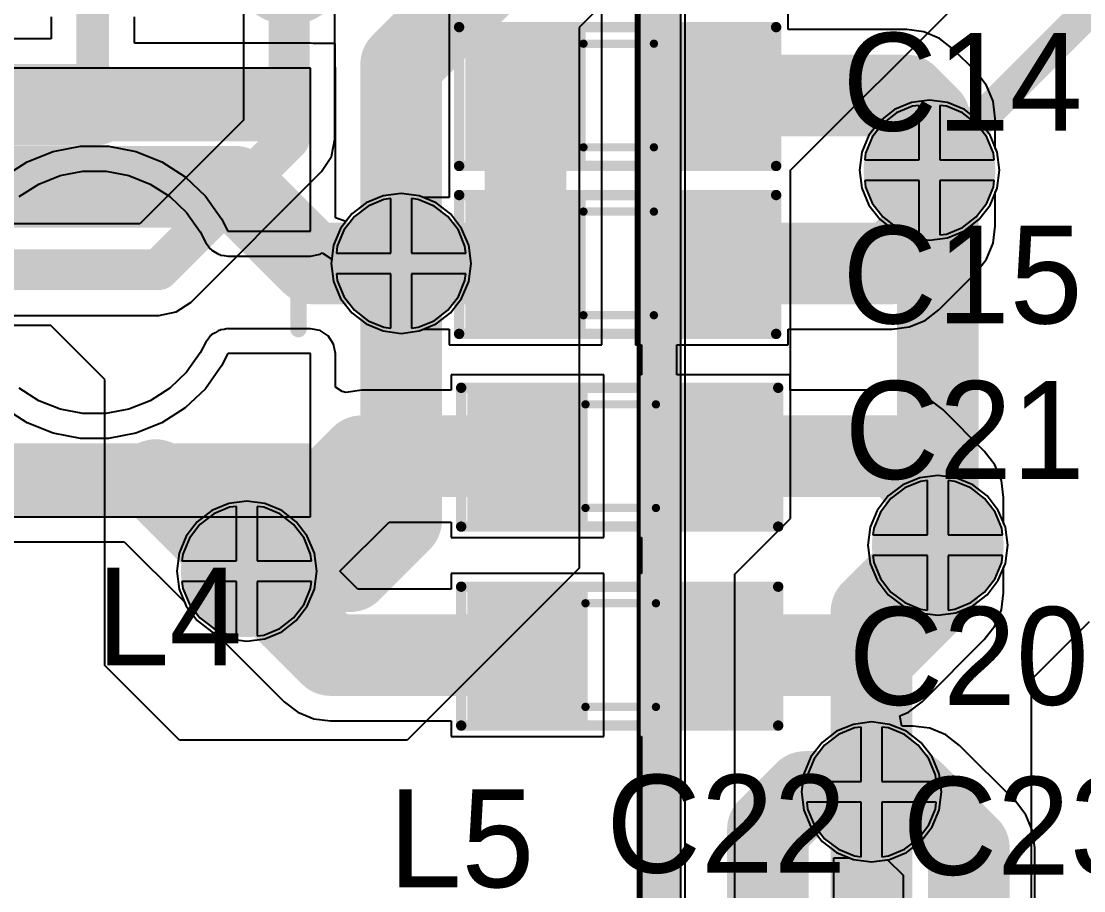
# Model space of a CAD drawing. Header units: millimetres. Extents: x -51 to 108, y 36 to 112.
# Drawn here: x 59.35 to 72.38, y 44.33 to 54.99 of the extents above; entities that cross this region are included whole.
import ezdxf

# ---------------------------------------------------------------- set-up
doc = ezdxf.new("R2010")
doc.units = ezdxf.units.MM
for name, color, linetype in [('BottomLayer', 5, 'Continuous'), ('BottomSolder', 6, 'Continuous'), ('InternalPlane1', 76, 'Continuous'), ('MidLayer1', 16, 'Continuous'), ('TopLayer', 1, 'Continuous'), ('TopOverlay', 2, 'Continuous'), ('TopSolder', 216, 'Continuous'), ('ViaHoleLayer', 16, 'Continuous')]:
    doc.layers.add(name, color=color, linetype=linetype)

# ---------------------------------------------------------------- blocks, each defined once
blk = doc.blocks.new('SM_0805_14')
at = {"layer": 'TopLayer'}
for points in [[(-1.778, -0.6985), (-0.508, -0.6985), (-1.778, 0.6985), (-0.508, 0.6985)], [(0.508, -0.6985), (1.778, -0.6985), (0.508, 0.6985), (1.778, 0.6985)]]:
    blk.add_solid(points, dxfattribs=at)
at = {"layer": 'TopOverlay'}
for points, const_width in [([(-1.9558, 0.8382), (1.9304, 0.8382)], 0.127), ([(-1.9558, -0.8636), (-1.9558, 0.8382)], 0.127), ([(1.9304, -0.8636), (1.9304, 0.8382)], 0.127), ([(-0.4318, 0.635), (0.4318, 0.635)], 0.1016), ([(-0.4318, -0.635), (0.4318, -0.635)], 0.1016), ([(-1.9558, -0.8636), (1.9304, -0.8636)], 0.127)]:
    blk.add_lwpolyline(points, dxfattribs=dict(at, const_width=const_width))
for points, const_width in [([(-1.98755, 0.8382, 1), (-1.92405, 0.8382, 1)], 0.0635), ([(-1.98755, 0.8382, 1), (-1.92405, 0.8382, 1)], 0.0635), ([(1.89865, 0.8382, 1), (1.96215, 0.8382, 1)], 0.0635), ([(1.89865, 0.8382, 1), (1.96215, 0.8382, 1)], 0.0635), ([(-0.4572, 0.635, 1), (-0.4064, 0.635, 1)], 0.0508), ([(0.4064, 0.635, 1), (0.4572, 0.635, 1)], 0.0508), ([(-0.4572, -0.635, 1), (-0.4064, -0.635, 1)], 0.0508), ([(0.4064, -0.635, 1), (0.4572, -0.635, 1)], 0.0508), ([(-1.98755, -0.8636, 1), (-1.92405, -0.8636, 1)], 0.0635), ([(-1.98755, -0.8636, 1), (-1.92405, -0.8636, 1)], 0.0635), ([(1.89865, -0.8636, 1), (1.96215, -0.8636, 1)], 0.0635), ([(1.89865, -0.8636, 1), (1.96215, -0.8636, 1)], 0.0635)]:
    blk.add_lwpolyline(points, format="xyb", close=True, dxfattribs=dict(at, const_width=const_width))
at = {"layer": 'TopSolder'}
for points in [[(-1.8796, -0.8001), (-0.4064, -0.8001), (-1.8796, 0.8001), (-0.4064, 0.8001)], [(0.4064, -0.8001), (1.8796, -0.8001), (0.4064, 0.8001), (1.8796, 0.8001)]]:
    blk.add_solid(points, dxfattribs=at)
blk = doc.blocks.new('SM_0805_15')
at = {"layer": 'TopLayer'}
for points in [[(-1.778, -0.6985), (-0.508, -0.6985), (-1.778, 0.6985), (-0.508, 0.6985)], [(0.508, -0.6985), (1.778, -0.6985), (0.508, 0.6985), (1.778, 0.6985)]]:
    blk.add_solid(points, dxfattribs=at)
at = {"layer": 'TopOverlay'}
for points, const_width in [([(-1.9558, 0.8382), (1.9304, 0.8382)], 0.127), ([(-1.9558, -0.8636), (-1.9558, 0.8382)], 0.127), ([(1.9304, -0.8636), (1.9304, 0.8382)], 0.127), ([(-0.4318, 0.635), (0.4318, 0.635)], 0.1016), ([(-0.4318, -0.635), (0.4318, -0.635)], 0.1016), ([(-1.9558, -0.8636), (1.9304, -0.8636)], 0.127)]:
    blk.add_lwpolyline(points, dxfattribs=dict(at, const_width=const_width))
for points, const_width in [([(-1.98755, 0.8382, 1), (-1.92405, 0.8382, 1)], 0.0635), ([(-1.98755, 0.8382, 1), (-1.92405, 0.8382, 1)], 0.0635), ([(1.89865, 0.8382, 1), (1.96215, 0.8382, 1)], 0.0635), ([(1.89865, 0.8382, 1), (1.96215, 0.8382, 1)], 0.0635), ([(-0.4572, 0.635, 1), (-0.4064, 0.635, 1)], 0.0508), ([(0.4064, 0.635, 1), (0.4572, 0.635, 1)], 0.0508), ([(-0.4572, -0.635, 1), (-0.4064, -0.635, 1)], 0.0508), ([(0.4064, -0.635, 1), (0.4572, -0.635, 1)], 0.0508), ([(-1.98755, -0.8636, 1), (-1.92405, -0.8636, 1)], 0.0635), ([(-1.98755, -0.8636, 1), (-1.92405, -0.8636, 1)], 0.0635), ([(1.89865, -0.8636, 1), (1.96215, -0.8636, 1)], 0.0635), ([(1.89865, -0.8636, 1), (1.96215, -0.8636, 1)], 0.0635)]:
    blk.add_lwpolyline(points, format="xyb", close=True, dxfattribs=dict(at, const_width=const_width))
at = {"layer": 'TopSolder'}
for points in [[(-1.8796, -0.8001), (-0.4064, -0.8001), (-1.8796, 0.8001), (-0.4064, 0.8001)], [(0.4064, -0.8001), (1.8796, -0.8001), (0.4064, 0.8001), (1.8796, 0.8001)]]:
    blk.add_solid(points, dxfattribs=at)
blk = doc.blocks.new('SM_0805_20')
at = {"layer": 'TopLayer'}
for points in [[(-1.778, -0.6985), (-0.508, -0.6985), (-1.778, 0.6985), (-0.508, 0.6985)], [(0.508, -0.6985), (1.778, -0.6985), (0.508, 0.6985), (1.778, 0.6985)]]:
    blk.add_solid(points, dxfattribs=at)
at = {"layer": 'TopOverlay'}
for points, const_width in [([(-1.9558, 0.8382), (1.9304, 0.8382)], 0.127), ([(-1.9558, -0.8636), (-1.9558, 0.8382)], 0.127), ([(1.9304, -0.8636), (1.9304, 0.8382)], 0.127), ([(-0.4318, 0.635), (0.4318, 0.635)], 0.1016), ([(-0.4318, -0.635), (0.4318, -0.635)], 0.1016), ([(-1.9558, -0.8636), (1.9304, -0.8636)], 0.127)]:
    blk.add_lwpolyline(points, dxfattribs=dict(at, const_width=const_width))
for points, const_width in [([(-1.98755, 0.8382, 1), (-1.92405, 0.8382, 1)], 0.0635), ([(-1.98755, 0.8382, 1), (-1.92405, 0.8382, 1)], 0.0635), ([(1.89865, 0.8382, 1), (1.96215, 0.8382, 1)], 0.0635), ([(1.89865, 0.8382, 1), (1.96215, 0.8382, 1)], 0.0635), ([(-0.4572, 0.635, 1), (-0.4064, 0.635, 1)], 0.0508), ([(0.4064, 0.635, 1), (0.4572, 0.635, 1)], 0.0508), ([(-0.4572, -0.635, 1), (-0.4064, -0.635, 1)], 0.0508), ([(0.4064, -0.635, 1), (0.4572, -0.635, 1)], 0.0508), ([(-1.98755, -0.8636, 1), (-1.92405, -0.8636, 1)], 0.0635), ([(-1.98755, -0.8636, 1), (-1.92405, -0.8636, 1)], 0.0635), ([(1.89865, -0.8636, 1), (1.96215, -0.8636, 1)], 0.0635), ([(1.89865, -0.8636, 1), (1.96215, -0.8636, 1)], 0.0635)]:
    blk.add_lwpolyline(points, format="xyb", close=True, dxfattribs=dict(at, const_width=const_width))
at = {"layer": 'TopSolder'}
for points in [[(-1.8796, -0.8001), (-0.4064, -0.8001), (-1.8796, 0.8001), (-0.4064, 0.8001)], [(0.4064, -0.8001), (1.8796, -0.8001), (0.4064, 0.8001), (1.8796, 0.8001)]]:
    blk.add_solid(points, dxfattribs=at)
blk = doc.blocks.new('SM_0805_21')
at = {"layer": 'TopLayer'}
for points in [[(-1.778, -0.6985), (-0.508, -0.6985), (-1.778, 0.6985), (-0.508, 0.6985)], [(0.508, -0.6985), (1.778, -0.6985), (0.508, 0.6985), (1.778, 0.6985)]]:
    blk.add_solid(points, dxfattribs=at)
at = {"layer": 'TopOverlay'}
for points, const_width in [([(-1.9558, 0.8382), (1.9304, 0.8382)], 0.127), ([(-1.9558, -0.8636), (-1.9558, 0.8382)], 0.127), ([(1.9304, -0.8636), (1.9304, 0.8382)], 0.127), ([(-0.4318, 0.635), (0.4318, 0.635)], 0.1016), ([(-0.4318, -0.635), (0.4318, -0.635)], 0.1016), ([(-1.9558, -0.8636), (1.9304, -0.8636)], 0.127)]:
    blk.add_lwpolyline(points, dxfattribs=dict(at, const_width=const_width))
for points, const_width in [([(-1.98755, 0.8382, 1), (-1.92405, 0.8382, 1)], 0.0635), ([(-1.98755, 0.8382, 1), (-1.92405, 0.8382, 1)], 0.0635), ([(1.89865, 0.8382, 1), (1.96215, 0.8382, 1)], 0.0635), ([(1.89865, 0.8382, 1), (1.96215, 0.8382, 1)], 0.0635), ([(-0.4572, 0.635, 1), (-0.4064, 0.635, 1)], 0.0508), ([(0.4064, 0.635, 1), (0.4572, 0.635, 1)], 0.0508), ([(-0.4572, -0.635, 1), (-0.4064, -0.635, 1)], 0.0508), ([(0.4064, -0.635, 1), (0.4572, -0.635, 1)], 0.0508), ([(-1.98755, -0.8636, 1), (-1.92405, -0.8636, 1)], 0.0635), ([(-1.98755, -0.8636, 1), (-1.92405, -0.8636, 1)], 0.0635), ([(1.89865, -0.8636, 1), (1.96215, -0.8636, 1)], 0.0635), ([(1.89865, -0.8636, 1), (1.96215, -0.8636, 1)], 0.0635)]:
    blk.add_lwpolyline(points, format="xyb", close=True, dxfattribs=dict(at, const_width=const_width))
at = {"layer": 'TopSolder'}
for points in [[(-1.8796, -0.8001), (-0.4064, -0.8001), (-1.8796, 0.8001), (-0.4064, 0.8001)], [(0.4064, -0.8001), (1.8796, -0.8001), (0.4064, 0.8001), (1.8796, 0.8001)]]:
    blk.add_solid(points, dxfattribs=at)
blk = doc.blocks.new('WE_TPC_4818_62')
at = {"layer": 'TopLayer'}
for p, q in [((-2.65, 2.75), (-2.65, 0.75)), ((2.65, 2.75), (-2.65, 2.75)), ((2.65, 0.75), (2.65, 2.75)), ((-0.824, 1.6), (-0.506, 1.727)), ((-0.506, 1.727), (-0.171, 1.792)), ((-0.171, 1.792), (0.171, 1.792)), ((0.171, 1.792), (0.507, 1.727)), ((0.507, 1.727), (0.824, 1.6)), ((-1.112, 1.416), (-0.824, 1.6)), ((0.824, 1.6), (1.112, 1.416)), ((-1.359, 1.18), (-1.112, 1.416)), ((1.112, 1.416), (1.359, 1.18)), ((-1.558, 0.902), (-1.359, 1.18)), ((1.359, 1.18), (1.558, 0.902)), ((-1.636, 0.75), (-1.558, 0.902)), ((1.558, 0.902), (1.636, 0.75)), ((-2.65, 0.75), (-1.636, 0.75)), ((-1.636, 0.75), (-1.636, 0.75)), ((1.636, 0.75), (1.636, 0.75)), ((1.636, 0.75), (2.65, 0.75)), ((2.65, 0.75), (2.65, 0.75)), ((-1.636, -0.75), (-2.65, -0.75)), ((-2.65, -0.75), (-2.65, -0.75)), ((-2.65, -0.75), (-2.65, -2.75)), ((-1.558, -0.902), (-1.636, -0.75)), ((-1.636, -0.75), (-1.636, -0.75)), ((1.636, -0.75), (1.558, -0.902)), ((2.65, -0.75), (1.636, -0.75)), ((1.636, -0.75), (1.636, -0.75)), ((2.65, -2.75), (2.65, -0.75)), ((-1.359, -1.18), (-1.558, -0.902)), ((1.558, -0.902), (1.359, -1.18)), ((-1.112, -1.416), (-1.359, -1.18)), ((1.359, -1.18), (1.112, -1.416)), ((-0.824, -1.6), (-1.112, -1.416)), ((1.112, -1.416), (0.824, -1.6)), ((-0.507, -1.727), (-0.824, -1.6)), ((0.824, -1.6), (0.506, -1.727)), ((-0.171, -1.792), (-0.507, -1.727)), ((0.171, -1.792), (-0.171, -1.792)), ((0.506, -1.727), (0.171, -1.792)), ((-2.65, -2.75), (2.65, -2.75))]:
    blk.add_line(p, q, dxfattribs=at)
for points in [[(-2.65, 1.85), (2.65, 1.85), (-2.65, 2.75), (2.65, 2.75)], [(-2.65, -2.75), (2.65, -2.75), (-2.65, -1.85), (2.65, -1.85)]]:
    blk.add_solid(points, dxfattribs=at)
at = {"layer": 'TopOverlay', "const_width": 0.2}
for points in [[(-2.5, -0.45), (-2.5, 0.45)], [(2.5, -0.45), (2.5, 0.45)]]:
    blk.add_lwpolyline(points, dxfattribs=at)
at = {"layer": 'TopOverlay', "const_width": 0.1}
for points in [[(-2.55, 0.45, 1), (-2.45, 0.45, 1)], [(2.45, 0.45, 1), (2.55, 0.45, 1)], [(-2.55, -0.45, 1), (-2.45, -0.45, 1)], [(2.45, -0.45, 1), (2.55, -0.45, 1)]]:
    blk.add_lwpolyline(points, format="xyb", close=True, dxfattribs=at)

msp = doc.modelspace()

# ---------------------------------------------------------------- linework, layer by layer
at = {"layer": 'BottomLayer'}
for p, q in [((67.488, 38.1), (67.488, 73.101)), ((66.904, 59.226), (66.904, 37.998)), ((62.076, 55.314), (62.076, 53.775)), ((63.197, 53.543), (63.197, 55.314)), ((70.263, 53.99), (70.056, 53.905)), ((70.485, 54.02), (70.263, 53.99)), ((70.707, 53.99), (70.485, 54.02)), ((70.914, 53.905), (70.707, 53.99)), ((70.056, 53.905), (69.879, 53.768)), ((71.091, 53.768), (70.914, 53.905)), ((62.076, 53.775), (60.804, 52.504)), ((69.879, 53.768), (69.743, 53.591)), ((71.227, 53.591), (71.091, 53.768)), ((63.154, 53.329), (63.197, 53.543)), ((69.743, 53.591), (69.657, 53.384)), ((71.313, 53.384), (71.227, 53.591)), ((63.033, 53.147), (63.154, 53.329)), ((69.657, 53.384), (69.628, 53.162)), ((71.342, 53.162), (71.313, 53.384)), ((61.433, 51.546), (63.033, 53.147)), ((69.628, 53.162), (69.657, 52.94)), ((71.313, 52.94), (71.342, 53.162)), ((69.657, 52.94), (69.743, 52.734)), ((71.227, 52.734), (71.313, 52.94)), ((63.579, 52.762), (63.402, 52.625)), ((63.786, 52.847), (63.579, 52.762)), ((64.008, 52.877), (63.786, 52.847)), ((64.23, 52.847), (64.008, 52.877)), ((64.437, 52.762), (64.23, 52.847)), ((64.614, 52.625), (64.437, 52.762)), ((63.402, 52.625), (63.266, 52.448)), ((64.75, 52.448), (64.614, 52.625)), ((69.743, 52.734), (69.879, 52.556)), ((71.091, 52.556), (71.227, 52.734)), ((60.804, 52.504), (53.676, 52.504)), ((69.879, 52.556), (70.056, 52.42)), ((70.914, 52.42), (71.091, 52.556)), ((63.266, 52.448), (63.18, 52.241)), ((64.836, 52.241), (64.75, 52.448)), ((70.056, 52.42), (70.263, 52.334)), ((70.707, 52.334), (70.914, 52.42)), ((63.18, 52.241), (63.151, 52.019)), ((64.865, 52.019), (64.836, 52.241)), ((70.263, 52.334), (70.485, 52.305)), ((70.485, 52.305), (70.707, 52.334)), ((63.151, 52.019), (63.18, 51.797)), ((64.836, 51.797), (64.865, 52.019)), ((63.18, 51.797), (63.266, 51.591)), ((64.75, 51.591), (64.836, 51.797)), ((63.266, 51.591), (63.402, 51.413)), ((64.614, 51.413), (64.75, 51.591)), ((61.251, 51.425), (61.433, 51.546)), ((54.44, 51.382), (61.036, 51.382)), ((61.036, 51.382), (61.251, 51.425)), ((63.402, 51.413), (63.579, 51.277)), ((64.437, 51.277), (64.614, 51.413)), ((63.579, 51.277), (63.786, 51.191)), ((63.786, 51.191), (64.008, 51.162)), ((64.008, 51.162), (64.23, 51.191)), ((64.23, 51.191), (64.437, 51.277)), ((70.365, 49.393), (70.158, 49.307)), ((70.587, 49.422), (70.365, 49.393)), ((70.808, 49.393), (70.587, 49.422)), ((71.015, 49.307), (70.808, 49.393)), ((70.158, 49.307), (69.98, 49.171)), ((71.193, 49.171), (71.015, 49.307)), ((69.98, 49.171), (69.844, 48.993)), ((71.329, 48.993), (71.193, 49.171)), ((61.687, 48.99), (61.509, 48.854)), ((61.894, 49.075), (61.687, 48.99)), ((62.116, 49.105), (61.894, 49.075)), ((62.338, 49.075), (62.116, 49.105)), ((62.544, 48.99), (62.338, 49.075)), ((62.722, 48.854), (62.544, 48.99)), ((69.844, 48.993), (69.758, 48.787)), ((71.415, 48.787), (71.329, 48.993)), ((61.509, 48.854), (61.373, 48.676)), ((62.858, 48.676), (62.722, 48.854)), ((69.758, 48.787), (69.729, 48.565)), ((71.444, 48.565), (71.415, 48.787)), ((61.373, 48.676), (61.288, 48.469)), ((62.944, 48.469), (62.858, 48.676)), ((61.288, 48.469), (61.258, 48.247)), ((62.973, 48.247), (62.944, 48.469)), ((69.729, 48.565), (69.758, 48.343)), ((71.415, 48.343), (71.444, 48.565)), ((69.758, 48.343), (69.844, 48.136)), ((71.329, 48.136), (71.415, 48.343)), ((61.258, 48.247), (61.288, 48.025)), ((62.944, 48.025), (62.973, 48.247)), ((69.844, 48.136), (69.98, 47.959)), ((71.193, 47.959), (71.329, 48.136)), ((61.288, 48.025), (61.373, 47.819)), ((62.858, 47.819), (62.944, 48.025)), ((69.98, 47.959), (70.158, 47.822)), ((71.015, 47.822), (71.193, 47.959)), ((61.373, 47.819), (61.509, 47.641)), ((62.722, 47.641), (62.858, 47.819)), ((70.158, 47.822), (70.365, 47.737)), ((70.808, 47.737), (71.015, 47.822)), ((70.365, 47.737), (70.587, 47.707)), ((70.587, 47.707), (70.808, 47.737)), ((61.509, 47.641), (61.687, 47.505)), ((62.544, 47.505), (62.722, 47.641)), ((61.687, 47.505), (61.894, 47.419)), ((61.894, 47.419), (62.116, 47.39)), ((62.116, 47.39), (62.338, 47.419)), ((62.338, 47.419), (62.544, 47.505)), ((69.552, 46.37), (69.345, 46.285)), ((69.774, 46.4), (69.552, 46.37)), ((69.996, 46.37), (69.774, 46.4)), ((70.202, 46.285), (69.996, 46.37)), ((69.345, 46.285), (69.168, 46.148)), ((70.38, 46.148), (70.202, 46.285)), ((69.168, 46.148), (69.031, 45.971)), ((70.516, 45.971), (70.38, 46.148)), ((69.031, 45.971), (68.946, 45.764)), ((70.602, 45.764), (70.516, 45.971)), ((68.946, 45.764), (68.916, 45.542)), ((70.631, 45.542), (70.602, 45.764)), ((68.916, 45.542), (68.946, 45.32)), ((70.602, 45.32), (70.631, 45.542)), ((68.946, 45.32), (69.031, 45.114)), ((70.516, 45.114), (70.602, 45.32)), ((69.031, 45.114), (69.168, 44.936)), ((70.38, 44.936), (70.516, 45.114)), ((69.168, 44.936), (69.345, 44.8)), ((70.202, 44.8), (70.38, 44.936)), ((69.345, 44.8), (69.552, 44.714)), ((69.552, 44.714), (69.774, 44.685)), ((69.774, 44.685), (69.996, 44.714)), ((69.996, 44.714), (70.202, 44.8))]:
    msp.add_line(p, q, dxfattribs=at)
at = {"layer": 'BottomLayer', "const_width": 0.5}
for points in [[(62.636, 53.543), (62.636, 55.651)], [(61.036, 51.943), (62.636, 53.543)], [(53.346, 51.943), (61.036, 51.943)]]:
    msp.add_lwpolyline(points, dxfattribs=at)
at = {"layer": 'BottomLayer'}
for points, const_width in [([(62.511, 53.543, 1), (62.761, 53.543, 1)], 0.25), ([(62.511, 53.543, 1), (62.761, 53.543, 1)], 0.25), ([(70.21, 53.162, 1), (70.76, 53.162, 1)], 0.55), ([(63.733, 52.019, 1), (64.283, 52.019, 1)], 0.55), ([(60.911, 51.943, 1), (61.161, 51.943, 1)], 0.25), ([(60.911, 51.943, 1), (61.161, 51.943, 1)], 0.25), ([(70.312, 48.565, 1), (70.862, 48.565, 1)], 0.55), ([(61.841, 48.247, 1), (62.391, 48.247, 1)], 0.55), ([(69.499, 45.542, 1), (70.049, 45.542, 1)], 0.55)]:
    msp.add_lwpolyline(points, format="xyb", close=True, dxfattribs=dict(at, const_width=const_width))
at = {"layer": 'BottomSolder', "const_width": 0.652}
for points in [[(70.159, 53.162, 1), (70.811, 53.162, 1)], [(63.682, 52.019, 1), (64.334, 52.019, 1)], [(70.261, 48.565, 1), (70.912, 48.565, 1)], [(61.79, 48.247, 1), (62.442, 48.247, 1)], [(69.448, 45.542, 1), (70.1, 45.542, 1)]]:
    msp.add_lwpolyline(points, format="xyb", close=True, dxfattribs=at)
at = {"layer": 'InternalPlane1'}
for p, q in [((66.931, 70.256), (66.931, 54.585)), ((67.435, 54.585), (67.435, 70.256)), ((66.931, 54.585), (66.931, 38.003)), ((67.435, 38.003), (67.435, 54.585))]:
    msp.add_line(p, q, dxfattribs=at)
at = {"layer": 'InternalPlane1', "const_width": 0.5}
for points in [[(67.183, 54.585), (67.183, 70.256)], [(67.183, 37.44), (67.183, 54.585)]]:
    msp.add_lwpolyline(points, dxfattribs=at)
at = {"layer": 'InternalPlane1'}
for points, const_width in [([(62.282, 55.651, 1), (62.99, 55.651, 1)], 0.708), ([(67.058, 54.585, 1), (67.308, 54.585, 1)], 0.25), ([(67.058, 54.585, 1), (67.308, 54.585, 1)], 0.25), ([(70.081, 53.162, 1), (70.889, 53.162, 1)], 0.808), ([(63.604, 52.019, 1), (64.412, 52.019, 1)], 0.808), ([(70.183, 48.565, 1), (70.991, 48.565, 1)], 0.808), ([(61.712, 48.247, 1), (62.52, 48.247, 1)], 0.808), ([(69.37, 45.542, 1), (70.178, 45.542, 1)], 0.808)]:
    msp.add_lwpolyline(points, format="xyb", close=True, dxfattribs=dict(at, const_width=const_width))
at = {"layer": 'MidLayer1'}
for p, q in [((71.221, 59.937), (66.192, 54.909)), ((68.783, 53.162), (71.12, 55.499)), ((66.192, 54.909), (66.192, 50.597)), ((70.275, 53.946), (70.08, 53.864)), ((70.358, 53.956), (70.275, 53.946)), ((70.358, 53.289), (70.358, 53.956)), ((70.695, 53.946), (70.612, 53.956)), ((70.612, 53.956), (70.612, 53.289)), ((70.89, 53.864), (70.695, 53.946)), ((70.08, 53.864), (69.912, 53.736)), ((71.058, 53.736), (70.89, 53.864)), ((69.912, 53.736), (69.783, 53.568)), ((71.187, 53.568), (71.058, 53.736)), ((69.783, 53.568), (69.702, 53.372)), ((71.268, 53.372), (71.187, 53.568)), ((69.702, 53.372), (69.691, 53.289)), ((69.691, 53.289), (70.358, 53.289)), ((70.612, 53.289), (71.279, 53.289)), ((71.279, 53.289), (71.268, 53.372)), ((68.783, 51.029), (68.783, 53.162)), ((70.358, 53.035), (69.691, 53.035)), ((69.691, 53.035), (69.702, 52.952)), ((70.358, 52.368), (70.358, 53.035)), ((71.279, 53.035), (70.612, 53.035)), ((70.612, 53.035), (70.612, 52.368)), ((71.268, 52.952), (71.279, 53.035)), ((69.702, 52.952), (69.783, 52.757)), ((71.187, 52.757), (71.268, 52.952)), ((63.798, 52.803), (63.603, 52.721)), ((63.881, 52.813), (63.798, 52.803)), ((63.881, 52.146), (63.881, 52.813)), ((64.218, 52.803), (64.135, 52.813)), ((64.135, 52.813), (64.135, 52.146)), ((64.413, 52.721), (64.218, 52.803)), ((69.783, 52.757), (69.912, 52.589)), ((71.058, 52.589), (71.187, 52.757)), ((63.603, 52.721), (63.435, 52.593)), ((64.581, 52.593), (64.413, 52.721)), ((63.435, 52.593), (63.306, 52.425)), ((64.71, 52.425), (64.581, 52.593)), ((69.912, 52.589), (70.08, 52.46)), ((70.89, 52.46), (71.058, 52.589)), ((63.306, 52.425), (63.225, 52.229)), ((64.791, 52.229), (64.71, 52.425)), ((70.08, 52.46), (70.275, 52.379)), ((70.275, 52.379), (70.358, 52.368)), ((70.612, 52.368), (70.695, 52.379)), ((70.695, 52.379), (70.89, 52.46)), ((63.225, 52.229), (63.214, 52.146)), ((63.214, 52.146), (63.881, 52.146)), ((64.135, 52.146), (64.802, 52.146)), ((64.802, 52.146), (64.791, 52.229)), ((63.881, 51.892), (63.214, 51.892)), ((63.214, 51.892), (63.225, 51.809)), ((63.881, 51.225), (63.881, 51.892)), ((64.802, 51.892), (64.135, 51.892)), ((64.135, 51.892), (64.135, 51.225)), ((64.791, 51.809), (64.802, 51.892)), ((63.225, 51.809), (63.306, 51.614)), ((64.71, 51.614), (64.791, 51.809)), ((63.306, 51.614), (63.435, 51.446)), ((64.581, 51.446), (64.71, 51.614)), ((63.435, 51.446), (63.603, 51.317)), ((64.413, 51.317), (64.581, 51.446)), ((59.715, 51.257), (54.495, 51.257)), ((60.376, 50.597), (59.715, 51.257)), ((63.603, 51.317), (63.798, 51.236)), ((63.798, 51.236), (63.881, 51.225)), ((64.135, 51.225), (64.218, 51.236)), ((64.218, 51.236), (64.413, 51.317)), ((68.783, 48.895), (68.783, 51.029)), ((60.376, 47.092), (60.376, 50.597)), ((66.192, 50.597), (66.192, 48.285)), ((70.181, 49.267), (70.013, 49.138)), ((70.377, 49.348), (70.181, 49.267)), ((70.46, 49.359), (70.377, 49.348)), ((70.46, 48.692), (70.46, 49.359)), ((70.796, 49.348), (70.714, 49.359)), ((70.714, 49.359), (70.714, 48.692)), ((70.992, 49.267), (70.796, 49.348)), ((71.16, 49.138), (70.992, 49.267)), ((70.013, 49.138), (69.884, 48.97)), ((71.289, 48.97), (71.16, 49.138)), ((61.906, 49.031), (61.71, 48.95)), ((61.989, 49.042), (61.906, 49.031)), ((61.989, 48.374), (61.989, 49.042)), ((62.326, 49.031), (62.243, 49.042)), ((62.243, 49.042), (62.243, 48.374)), ((62.521, 48.95), (62.326, 49.031)), ((61.71, 48.95), (61.542, 48.821)), ((62.689, 48.821), (62.521, 48.95)), ((68.097, 48.209), (68.783, 48.895)), ((69.884, 48.97), (69.803, 48.775)), ((71.37, 48.775), (71.289, 48.97)), ((61.542, 48.821), (61.413, 48.653)), ((62.818, 48.653), (62.689, 48.821)), ((69.803, 48.775), (69.792, 48.692)), ((71.381, 48.692), (71.37, 48.775)), ((61.413, 48.653), (61.332, 48.457)), ((62.899, 48.457), (62.818, 48.653)), ((69.792, 48.692), (70.46, 48.692)), ((70.714, 48.692), (71.381, 48.692)), ((61.332, 48.457), (61.321, 48.374)), ((62.91, 48.374), (62.899, 48.457)), ((61.321, 48.374), (61.989, 48.374)), ((62.243, 48.374), (62.91, 48.374)), ((70.46, 48.438), (69.792, 48.438)), ((69.792, 48.438), (69.803, 48.355)), ((69.803, 48.355), (69.884, 48.159)), ((70.46, 47.771), (70.46, 48.438)), ((71.381, 48.438), (70.714, 48.438)), ((70.714, 48.438), (70.714, 47.771)), ((71.289, 48.159), (71.37, 48.355)), ((71.37, 48.355), (71.381, 48.438)), ((66.192, 48.285), (64.084, 46.177)), ((68.097, 43.764), (68.097, 48.209)), ((61.989, 48.12), (61.321, 48.12)), ((61.321, 48.12), (61.332, 48.037)), ((61.989, 47.453), (61.989, 48.12)), ((62.91, 48.12), (62.243, 48.12)), ((62.243, 48.12), (62.243, 47.453)), ((62.899, 48.037), (62.91, 48.12)), ((69.884, 48.159), (70.013, 47.991)), ((71.16, 47.991), (71.289, 48.159)), ((61.332, 48.037), (61.413, 47.842)), ((62.818, 47.842), (62.899, 48.037)), ((70.013, 47.991), (70.181, 47.863)), ((70.992, 47.863), (71.16, 47.991)), ((61.413, 47.842), (61.542, 47.674)), ((62.689, 47.674), (62.818, 47.842)), ((70.181, 47.863), (70.377, 47.781)), ((70.796, 47.781), (70.992, 47.863)), ((61.542, 47.674), (61.71, 47.545)), ((62.521, 47.545), (62.689, 47.674)), ((70.377, 47.781), (70.46, 47.771)), ((70.714, 47.771), (70.796, 47.781)), ((61.71, 47.545), (61.906, 47.464)), ((62.326, 47.464), (62.521, 47.545)), ((72.441, 47.625), (71.73, 46.914)), ((61.906, 47.464), (61.989, 47.453)), ((62.243, 47.453), (62.326, 47.464)), ((61.29, 46.177), (60.376, 47.092)), ((71.73, 46.914), (71.73, 46.838)), ((71.73, 46.838), (71.73, 41.427)), ((69.368, 46.244), (69.2, 46.116)), ((69.564, 46.326), (69.368, 46.244)), ((69.647, 46.336), (69.564, 46.326)), ((69.647, 45.669), (69.647, 46.336)), ((69.984, 46.326), (69.901, 46.336)), ((69.901, 46.336), (69.901, 45.669)), ((70.179, 46.244), (69.984, 46.326)), ((70.347, 46.116), (70.179, 46.244)), ((64.084, 46.177), (61.29, 46.177)), ((69.2, 46.116), (69.072, 45.948)), ((70.476, 45.948), (70.347, 46.116)), ((69.072, 45.948), (68.99, 45.752)), ((70.557, 45.752), (70.476, 45.948)), ((68.99, 45.752), (68.98, 45.669)), ((70.568, 45.669), (70.557, 45.752)), ((68.98, 45.669), (69.647, 45.669)), ((69.901, 45.669), (70.568, 45.669)), ((69.647, 45.415), (68.98, 45.415)), ((68.98, 45.415), (68.99, 45.332)), ((68.99, 45.332), (69.072, 45.137)), ((69.647, 44.748), (69.647, 45.415)), ((70.568, 45.415), (69.901, 45.415)), ((69.901, 45.415), (69.901, 44.748)), ((70.476, 45.137), (70.557, 45.332)), ((70.557, 45.332), (70.568, 45.415)), ((69.072, 45.137), (69.2, 44.969)), ((70.347, 44.969), (70.476, 45.137)), ((69.2, 44.969), (69.368, 44.84)), ((70.179, 44.84), (70.347, 44.969)), ((69.368, 44.84), (69.564, 44.759)), ((69.984, 44.759), (70.179, 44.84)), ((69.564, 44.759), (69.647, 44.748)), ((69.901, 44.748), (69.984, 44.759))]:
    msp.add_line(p, q, dxfattribs=at)
for points, const_width in [([(64.008, 54.458), (69.977, 60.427)], 1), ([(70.485, 53.162), (72.619, 55.296)], 0.4), ([(64.008, 52.019), (64.008, 54.458)], 1), ([(70.485, 53.162), (70.587, 53.061)], 1), ([(70.587, 48.565), (70.587, 53.061)], 1), ([(52.807, 52.959), (61.976, 52.959)], 1), ([(61.976, 52.959), (62.916, 52.019)], 1), ([(62.916, 52.019), (64.008, 52.019)], 1), ([(64.008, 48.87), (64.008, 52.019)], 1), ([(63.386, 48.247), (64.008, 48.87)], 1), ([(69.774, 47.752), (70.587, 48.565)], 1), ([(62.116, 48.247), (63.386, 48.247)], 1), ([(69.774, 45.542), (69.774, 47.752)], 1), ([(69.774, 42.113), (69.774, 45.542)], 1)]:
    msp.add_lwpolyline(points, dxfattribs=dict(at, const_width=const_width))
for points, const_width in [([(63.758, 54.458, 1), (64.258, 54.458, 1)], 0.5), ([(63.758, 54.458, 1), (64.258, 54.458, 1)], 0.5), ([(70.21, 53.162, 1), (70.76, 53.162, 1)], 0.55), ([(70.235, 53.162, 1), (70.735, 53.162, 1)], 0.5), ([(70.337, 53.061, 1), (70.837, 53.061, 1)], 0.5), ([(70.337, 53.061, 1), (70.837, 53.061, 1)], 0.5), ([(61.726, 52.959, 1), (62.226, 52.959, 1)], 0.5), ([(61.726, 52.959, 1), (62.226, 52.959, 1)], 0.5), ([(70.385, 53.162, 1), (70.585, 53.162, 1)], 0.2), ([(62.666, 52.019, 1), (63.166, 52.019, 1)], 0.5), ([(62.666, 52.019, 1), (63.166, 52.019, 1)], 0.5), ([(63.733, 52.019, 1), (64.283, 52.019, 1)], 0.55), ([(63.758, 52.019, 1), (64.258, 52.019, 1)], 0.5), ([(63.758, 52.019, 1), (64.258, 52.019, 1)], 0.5), ([(63.758, 52.019, 1), (64.258, 52.019, 1)], 0.5), ([(63.758, 48.87, 1), (64.258, 48.87, 1)], 0.5), ([(63.758, 48.87, 1), (64.258, 48.87, 1)], 0.5), ([(70.312, 48.565, 1), (70.862, 48.565, 1)], 0.55), ([(70.337, 48.565, 1), (70.837, 48.565, 1)], 0.5), ([(70.337, 48.565, 1), (70.837, 48.565, 1)], 0.5), ([(61.841, 48.247, 1), (62.391, 48.247, 1)], 0.55), ([(61.866, 48.247, 1), (62.366, 48.247, 1)], 0.5), ([(63.136, 48.247, 1), (63.636, 48.247, 1)], 0.5), ([(63.136, 48.247, 1), (63.636, 48.247, 1)], 0.5), ([(69.524, 47.752, 1), (70.024, 47.752, 1)], 0.5), ([(69.524, 47.752, 1), (70.024, 47.752, 1)], 0.5), ([(69.499, 45.542, 1), (70.049, 45.542, 1)], 0.55), ([(69.524, 45.542, 1), (70.024, 45.542, 1)], 0.5), ([(69.524, 45.542, 1), (70.024, 45.542, 1)], 0.5)]:
    msp.add_lwpolyline(points, format="xyb", close=True, dxfattribs=dict(at, const_width=const_width))
at = {"layer": 'TopLayer'}
for p, q in [((59.719, 55.041), (59.719, 54.771)), ((60.738, 54.719), (60.738, 55.041)), ((64.597, 55.075), (64.597, 53.078)), ((66.467, 53.078), (66.467, 55.075)), ((66.883, 55.075), (66.883, 53.078)), ((68.753, 54.884), (68.753, 55.075)), ((70.206, 54.884), (68.753, 54.884)), ((70.414, 54.856), (70.206, 54.884)), ((70.609, 54.775), (70.414, 54.856)), ((59.719, 54.771), (56.81, 54.771)), ((62.899, 54.719), (60.738, 54.719)), ((62.928, 54.714), (62.899, 54.719)), ((63.199, 54.714), (62.928, 54.714)), ((63.199, 54.443), (63.199, 54.714)), ((70.776, 54.647), (70.609, 54.775)), ((71.056, 54.368), (70.776, 54.647)), ((63.205, 54.414), (63.199, 54.443)), ((63.205, 52.577), (63.205, 54.414)), ((71.184, 54.201), (71.056, 54.368)), ((71.264, 54.006), (71.184, 54.201)), ((71.292, 53.797), (71.264, 54.006)), ((71.292, 53.435), (71.292, 53.797)), ((71.313, 53.384), (71.292, 53.435)), ((71.342, 53.162), (71.313, 53.384)), ((59.829, 53.096), (60.107, 53.15)), ((60.107, 53.15), (60.391, 53.15)), ((60.391, 53.15), (60.669, 53.096)), ((71.313, 52.94), (71.342, 53.162)), ((59.566, 52.991), (59.829, 53.096)), ((60.669, 53.096), (60.932, 52.991)), ((64.597, 53.078), (64.597, 53.078)), ((64.597, 53.078), (64.597, 53.018)), ((64.597, 53.018), (64.597, 53.018)), ((64.597, 53.018), (64.597, 52.826)), ((66.467, 53.018), (66.467, 53.078)), ((66.467, 53.078), (66.467, 53.078)), ((66.467, 51.021), (66.467, 53.018)), ((66.467, 53.018), (66.467, 53.018)), ((66.883, 53.078), (66.883, 53.078)), ((66.883, 53.078), (66.883, 53.018)), ((66.883, 53.018), (66.883, 53.018)), ((66.883, 53.018), (66.883, 51.021)), ((59.327, 52.838), (59.566, 52.991)), ((60.932, 52.991), (61.171, 52.838)), ((71.292, 52.889), (71.313, 52.94)), ((71.292, 52.476), (71.292, 52.889)), ((61.171, 52.838), (61.376, 52.642)), ((63.579, 52.762), (63.402, 52.625)), ((63.786, 52.847), (63.579, 52.762)), ((64.008, 52.877), (63.786, 52.847)), ((64.23, 52.847), (64.008, 52.877)), ((64.281, 52.826), (64.23, 52.847)), ((64.597, 52.826), (64.281, 52.826)), ((61.376, 52.642), (61.545, 52.405)), ((63.402, 52.625), (63.332, 52.534)), ((63.332, 52.534), (63.205, 52.577)), ((61.545, 52.405), (61.614, 52.273)), ((71.264, 52.268), (71.292, 52.476)), ((61.614, 52.273), (61.643, 52.236)), ((61.643, 52.236), (61.669, 52.197)), ((71.184, 52.073), (71.264, 52.268)), ((61.669, 52.197), (61.68, 52.19)), ((61.68, 52.19), (61.688, 52.18)), ((61.688, 52.18), (61.729, 52.157)), ((61.729, 52.157), (61.768, 52.131)), ((61.768, 52.131), (61.781, 52.128)), ((61.781, 52.128), (61.792, 52.122)), ((61.792, 52.122), (61.839, 52.117)), ((61.839, 52.117), (61.885, 52.107)), ((61.885, 52.107), (62.899, 52.107)), ((62.899, 52.107), (63.016, 52.131)), ((63.016, 52.131), (63.039, 52.147)), ((63.039, 52.147), (63.158, 52.073)), ((63.158, 52.073), (63.151, 52.019)), ((63.151, 52.019), (63.18, 51.797)), ((71.056, 51.906), (71.184, 52.073)), ((70.598, 51.449), (71.056, 51.906)), ((63.18, 51.797), (63.266, 51.591)), ((63.266, 51.591), (63.402, 51.413)), ((63.402, 51.413), (63.579, 51.277)), ((70.237, 51.24), (70.431, 51.32)), ((70.431, 51.32), (70.598, 51.449)), ((61.764, 51.194), (61.727, 51.169)), ((61.766, 51.195), (61.764, 51.194)), ((61.768, 51.196), (61.766, 51.195)), ((61.781, 51.199), (61.768, 51.196)), ((61.792, 51.205), (61.781, 51.199)), ((61.837, 51.21), (61.792, 51.205)), ((61.881, 51.22), (61.837, 51.21)), ((61.883, 51.219), (61.881, 51.22)), ((61.885, 51.219), (61.883, 51.219)), ((62.899, 51.219), (61.885, 51.219)), ((63.016, 51.196), (62.899, 51.219)), ((63.115, 51.13), (63.016, 51.196)), ((63.579, 51.277), (63.786, 51.191)), ((63.786, 51.191), (64.008, 51.162)), ((64.008, 51.162), (64.23, 51.191)), ((64.23, 51.191), (64.281, 51.212)), ((64.281, 51.212), (64.597, 51.212)), ((64.597, 51.212), (64.597, 51.021)), ((68.753, 51.021), (68.753, 51.212)), ((68.753, 51.212), (70.028, 51.212)), ((70.028, 51.212), (70.237, 51.24)), ((61.641, 51.089), (61.613, 51.054)), ((61.666, 51.127), (61.641, 51.089)), ((61.668, 51.128), (61.666, 51.127)), ((61.669, 51.13), (61.668, 51.128)), ((61.679, 51.137), (61.669, 51.13)), ((61.688, 51.147), (61.679, 51.137)), ((61.727, 51.169), (61.688, 51.147)), ((63.181, 51.031), (63.115, 51.13)), ((61.613, 51.054), (61.545, 50.922)), ((63.205, 50.914), (63.181, 51.031)), ((64.597, 51.021), (66.467, 51.021)), ((66.883, 51.021), (66.954, 51.021)), ((66.954, 51.021), (66.954, 50.655)), ((67.386, 50.655), (67.386, 51.021)), ((67.386, 51.021), (68.753, 51.021)), ((61.545, 50.922), (61.376, 50.685)), ((63.205, 50.504), (63.205, 50.914)), ((61.376, 50.685), (61.171, 50.49)), ((66.492, 50.655), (64.622, 50.655)), ((64.622, 50.655), (64.622, 50.464)), ((66.492, 48.659), (66.492, 50.655)), ((66.954, 50.655), (66.908, 50.655)), ((66.908, 50.655), (66.908, 48.659)), ((68.778, 50.655), (67.386, 50.655)), ((68.778, 50.464), (68.778, 50.655)), ((59.565, 50.336), (59.327, 50.49)), ((61.171, 50.49), (60.932, 50.336)), ((63.285, 50.451), (63.205, 50.504)), ((63.332, 50.438), (63.285, 50.451)), ((63.525, 50.464), (63.332, 50.438)), ((64.622, 50.464), (63.525, 50.464)), ((70.079, 50.464), (68.778, 50.464)), ((70.287, 50.436), (70.079, 50.464)), ((70.482, 50.356), (70.287, 50.436)), ((59.829, 50.231), (59.565, 50.336)), ((60.932, 50.336), (60.669, 50.231)), ((70.649, 50.228), (70.482, 50.356)), ((60.107, 50.178), (59.829, 50.231)), ((60.39, 50.178), (60.107, 50.178)), ((60.669, 50.231), (60.39, 50.178)), ((71.157, 49.72), (70.649, 50.228)), ((71.285, 49.552), (71.157, 49.72)), ((71.366, 49.358), (71.285, 49.552)), ((71.394, 49.149), (71.366, 49.358)), ((71.394, 48.838), (71.394, 49.149)), ((63.257, 48.247), (63.86, 48.85)), ((63.86, 48.85), (64.622, 48.85)), ((64.622, 48.85), (64.622, 48.659)), ((71.415, 48.787), (71.394, 48.838)), ((71.444, 48.565), (71.415, 48.787)), ((57.599, 48.608), (60.614, 48.608)), ((60.614, 48.608), (61.352, 47.87)), ((64.622, 48.659), (66.492, 48.659)), ((66.908, 48.659), (66.954, 48.659)), ((66.954, 48.659), (66.954, 48.217)), ((71.415, 48.343), (71.444, 48.565)), ((71.394, 48.292), (71.415, 48.343)), ((63.479, 48.026), (63.257, 48.247)), ((66.492, 48.217), (64.622, 48.217)), ((64.622, 48.217), (64.622, 48.026)), ((66.492, 46.22), (66.492, 48.217)), ((66.954, 48.217), (66.908, 48.217)), ((66.908, 48.217), (66.908, 46.22)), ((71.394, 47.981), (71.394, 48.292)), ((64.622, 48.026), (63.479, 48.026)), ((71.366, 47.772), (71.394, 47.981)), ((61.352, 47.87), (61.373, 47.819)), ((61.373, 47.819), (61.509, 47.641)), ((71.285, 47.577), (71.366, 47.772)), ((61.509, 47.641), (61.687, 47.505)), ((71.157, 47.41), (71.285, 47.577)), ((61.687, 47.505), (61.738, 47.484)), ((61.738, 47.484), (62.574, 46.648)), ((70.395, 46.648), (71.157, 47.41)), ((62.574, 46.648), (62.741, 46.52)), ((70.228, 46.52), (70.395, 46.648)), ((62.741, 46.52), (62.936, 46.439)), ((70.123, 46.476), (70.228, 46.52)), ((62.936, 46.439), (63.144, 46.412)), ((63.144, 46.412), (64.622, 46.412)), ((64.622, 46.412), (64.622, 46.22)), ((70.148, 46.349), (70.123, 46.476)), ((70.282, 46.349), (70.148, 46.349)), ((70.491, 46.322), (70.282, 46.349)), ((70.685, 46.241), (70.491, 46.322)), ((70.852, 46.113), (70.685, 46.241)), ((64.622, 46.22), (66.492, 46.22)), ((66.908, 46.22), (66.954, 46.22)), ((66.954, 46.22), (66.954, 38.024)), ((71.538, 45.427), (70.852, 46.113)), ((71.666, 45.26), (71.538, 45.427)), ((71.747, 45.065), (71.666, 45.26)), ((71.775, 44.856), (71.747, 45.065)), ((71.775, 43.988), (71.775, 44.856)), ((69.311, 43.937), (69.311, 44.735)), ((69.311, 44.735), (69.501, 44.735)), ((69.501, 44.735), (69.552, 44.714)), ((69.552, 44.714), (69.774, 44.685)), ((69.774, 44.685), (69.972, 44.711)), ((69.972, 44.711), (70.161, 44.522)), ((70.161, 44.522), (70.161, 43.988))]:
    msp.add_line(p, q, dxfattribs=at)
for points, const_width in [([(60.228, 53.984), (60.228, 57.023)], 0.4), ([(65.532, 52.019), (65.532, 54.077)], 1), ([(67.818, 54.077), (70.206, 54.077)], 1), ([(70.206, 54.077), (70.485, 53.797)], 1), ([(56.476, 53.964), (60.249, 53.964)], 1), ([(70.485, 53.162), (70.485, 53.797)], 1), ([(60.228, 53.984), (60.249, 53.964)], 0.4), ([(70.485, 52.476), (70.485, 53.162)], 1), ([(70.028, 52.019), (70.485, 52.476)], 1), ([(64.008, 52.019), (65.532, 52.019)], 1), ([(67.818, 52.019), (70.028, 52.019)], 1), ([(62.116, 48.247), (63.525, 49.657)], 1), ([(63.525, 49.657), (65.557, 49.657)], 1), ([(67.843, 49.657), (70.079, 49.657)], 1), ([(70.079, 49.657), (70.587, 49.149)], 1), ([(60.999, 49.364), (62.116, 48.247)], 1), ([(70.587, 48.565), (70.587, 49.149)], 1), ([(70.587, 47.981), (70.587, 48.565)], 1), ([(62.116, 48.247), (63.144, 47.219)], 1), ([(69.825, 47.219), (70.587, 47.981)], 1), ([(63.144, 47.219), (65.557, 47.219)], 1), ([(67.843, 47.219), (69.825, 47.219)], 1), ([(68.504, 45.085), (68.961, 45.542)], 1), ([(68.961, 45.542), (69.774, 45.542)], 1), ([(69.774, 45.542), (70.282, 45.542)], 1), ([(70.282, 45.542), (70.968, 44.856)], 1), ([(68.504, 43.002), (68.504, 45.085)], 1), ([(70.968, 43.053), (70.968, 44.856)], 1)]:
    msp.add_lwpolyline(points, dxfattribs=dict(at, const_width=const_width))
for points, const_width in [([(65.282, 54.077, 1), (65.782, 54.077, 1)], 0.5), ([(67.568, 54.077, 1), (68.068, 54.077, 1)], 0.5), ([(69.956, 54.077, 1), (70.456, 54.077, 1)], 0.5), ([(69.956, 54.077, 1), (70.456, 54.077, 1)], 0.5), ([(59.999, 53.964, 1), (60.499, 53.964, 1)], 0.5), ([(70.235, 53.797, 1), (70.735, 53.797, 1)], 0.5), ([(70.235, 53.797, 1), (70.735, 53.797, 1)], 0.5), ([(60.128, 53.984, 1), (60.328, 53.984, 1)], 0.2), ([(60.128, 53.984, 1), (60.328, 53.984, 1)], 0.2), ([(60.149, 53.964, 1), (60.349, 53.964, 1)], 0.2), ([(70.21, 53.162, 1), (70.76, 53.162, 1)], 0.55), ([(70.235, 53.162, 1), (70.735, 53.162, 1)], 0.5), ([(70.235, 53.162, 1), (70.735, 53.162, 1)], 0.5), ([(70.235, 52.476, 1), (70.735, 52.476, 1)], 0.5), ([(70.235, 52.476, 1), (70.735, 52.476, 1)], 0.5), ([(63.733, 52.019, 1), (64.283, 52.019, 1)], 0.55), ([(63.758, 52.019, 1), (64.258, 52.019, 1)], 0.5), ([(65.282, 52.019, 1), (65.782, 52.019, 1)], 0.5), ([(65.282, 52.019, 1), (65.782, 52.019, 1)], 0.5), ([(67.568, 52.019, 1), (68.068, 52.019, 1)], 0.5), ([(69.778, 52.019, 1), (70.278, 52.019, 1)], 0.5), ([(69.778, 52.019, 1), (70.278, 52.019, 1)], 0.5), ([(63.275, 49.657, 1), (63.775, 49.657, 1)], 0.5), ([(63.275, 49.657, 1), (63.775, 49.657, 1)], 0.5), ([(65.307, 49.657, 1), (65.807, 49.657, 1)], 0.5), ([(67.593, 49.657, 1), (68.093, 49.657, 1)], 0.5), ([(69.829, 49.657, 1), (70.329, 49.657, 1)], 0.5), ([(69.829, 49.657, 1), (70.329, 49.657, 1)], 0.5), ([(60.749, 49.364, 1), (61.249, 49.364, 1)], 0.5), ([(70.337, 49.149, 1), (70.837, 49.149, 1)], 0.5), ([(70.337, 49.149, 1), (70.837, 49.149, 1)], 0.5), ([(70.312, 48.565, 1), (70.862, 48.565, 1)], 0.55), ([(70.337, 48.565, 1), (70.837, 48.565, 1)], 0.5), ([(70.337, 48.565, 1), (70.837, 48.565, 1)], 0.5), ([(61.841, 48.247, 1), (62.391, 48.247, 1)], 0.55), ([(61.866, 48.247, 1), (62.366, 48.247, 1)], 0.5), ([(61.866, 48.247, 1), (62.366, 48.247, 1)], 0.5), ([(61.866, 48.247, 1), (62.366, 48.247, 1)], 0.5), ([(70.337, 47.981, 1), (70.837, 47.981, 1)], 0.5), ([(70.337, 47.981, 1), (70.837, 47.981, 1)], 0.5), ([(62.894, 47.219, 1), (63.394, 47.219, 1)], 0.5), ([(62.894, 47.219, 1), (63.394, 47.219, 1)], 0.5), ([(65.307, 47.219, 1), (65.807, 47.219, 1)], 0.5), ([(67.593, 47.219, 1), (68.093, 47.219, 1)], 0.5), ([(69.575, 47.219, 1), (70.075, 47.219, 1)], 0.5), ([(69.575, 47.219, 1), (70.075, 47.219, 1)], 0.5), ([(68.711, 45.542, 1), (69.211, 45.542, 1)], 0.5), ([(68.711, 45.542, 1), (69.211, 45.542, 1)], 0.5), ([(69.499, 45.542, 1), (70.049, 45.542, 1)], 0.55), ([(69.524, 45.542, 1), (70.024, 45.542, 1)], 0.5), ([(69.524, 45.542, 1), (70.024, 45.542, 1)], 0.5), ([(70.032, 45.542, 1), (70.532, 45.542, 1)], 0.5), ([(70.032, 45.542, 1), (70.532, 45.542, 1)], 0.5), ([(68.254, 45.085, 1), (68.754, 45.085, 1)], 0.5), ([(68.254, 45.085, 1), (68.754, 45.085, 1)], 0.5), ([(70.718, 44.856, 1), (71.218, 44.856, 1)], 0.5), ([(70.718, 44.856, 1), (71.218, 44.856, 1)], 0.5)]:
    msp.add_lwpolyline(points, format="xyb", close=True, dxfattribs=dict(at, const_width=const_width))
at = {"layer": 'TopSolder', "const_width": 0.652}
for points in [[(70.159, 53.162, 1), (70.811, 53.162, 1)], [(63.682, 52.019, 1), (64.334, 52.019, 1)], [(70.261, 48.565, 1), (70.912, 48.565, 1)], [(61.79, 48.247, 1), (62.442, 48.247, 1)], [(69.448, 45.542, 1), (70.1, 45.542, 1)]]:
    msp.add_lwpolyline(points, format="xyb", close=True, dxfattribs=at)
at = {"layer": 'ViaHoleLayer', "const_width": 0.3}
for points in [[(70.335, 53.162, 1), (70.635, 53.162, 1)], [(63.858, 52.019, 1), (64.158, 52.019, 1)], [(70.437, 48.565, 1), (70.737, 48.565, 1)], [(61.966, 48.247, 1), (62.266, 48.247, 1)], [(69.624, 45.542, 1), (69.924, 45.542, 1)]]:
    msp.add_lwpolyline(points, format="xyb", close=True, dxfattribs=at)

# ---------------------------------------------------------------- block references
for name, p in [('SM_0805_14', (66.675, 54.077)), ('WE_TPC_4818_62', (60.249, 51.664)), ('SM_0805_15', (66.675, 52.019)), ('SM_0805_21', (66.7, 49.657))]:
    msp.add_blockref(name, p)
at = {"rotation": 360}
msp.add_blockref('SM_0805_20', (66.7, 47.219), dxfattribs=at)

# ---------------------------------------------------------------- texts
at = {"layer": 'TopOverlay'}
for s, p in [('C14', (69.418, 53.645)), ('C15', (69.418, 51.283)), ('C21', (69.444, 49.378)), ('L4', (60.274, 47.092)), ('C20', (69.494, 46.609)), ('C22', (66.523, 44.552)), ('C23', (70.155, 44.526)), ('L5', (63.856, 44.374))]:
    msp.add_text(s, height=1.2, dxfattribs=at).set_placement(p)

doc.saveas('drawing.dxf')
